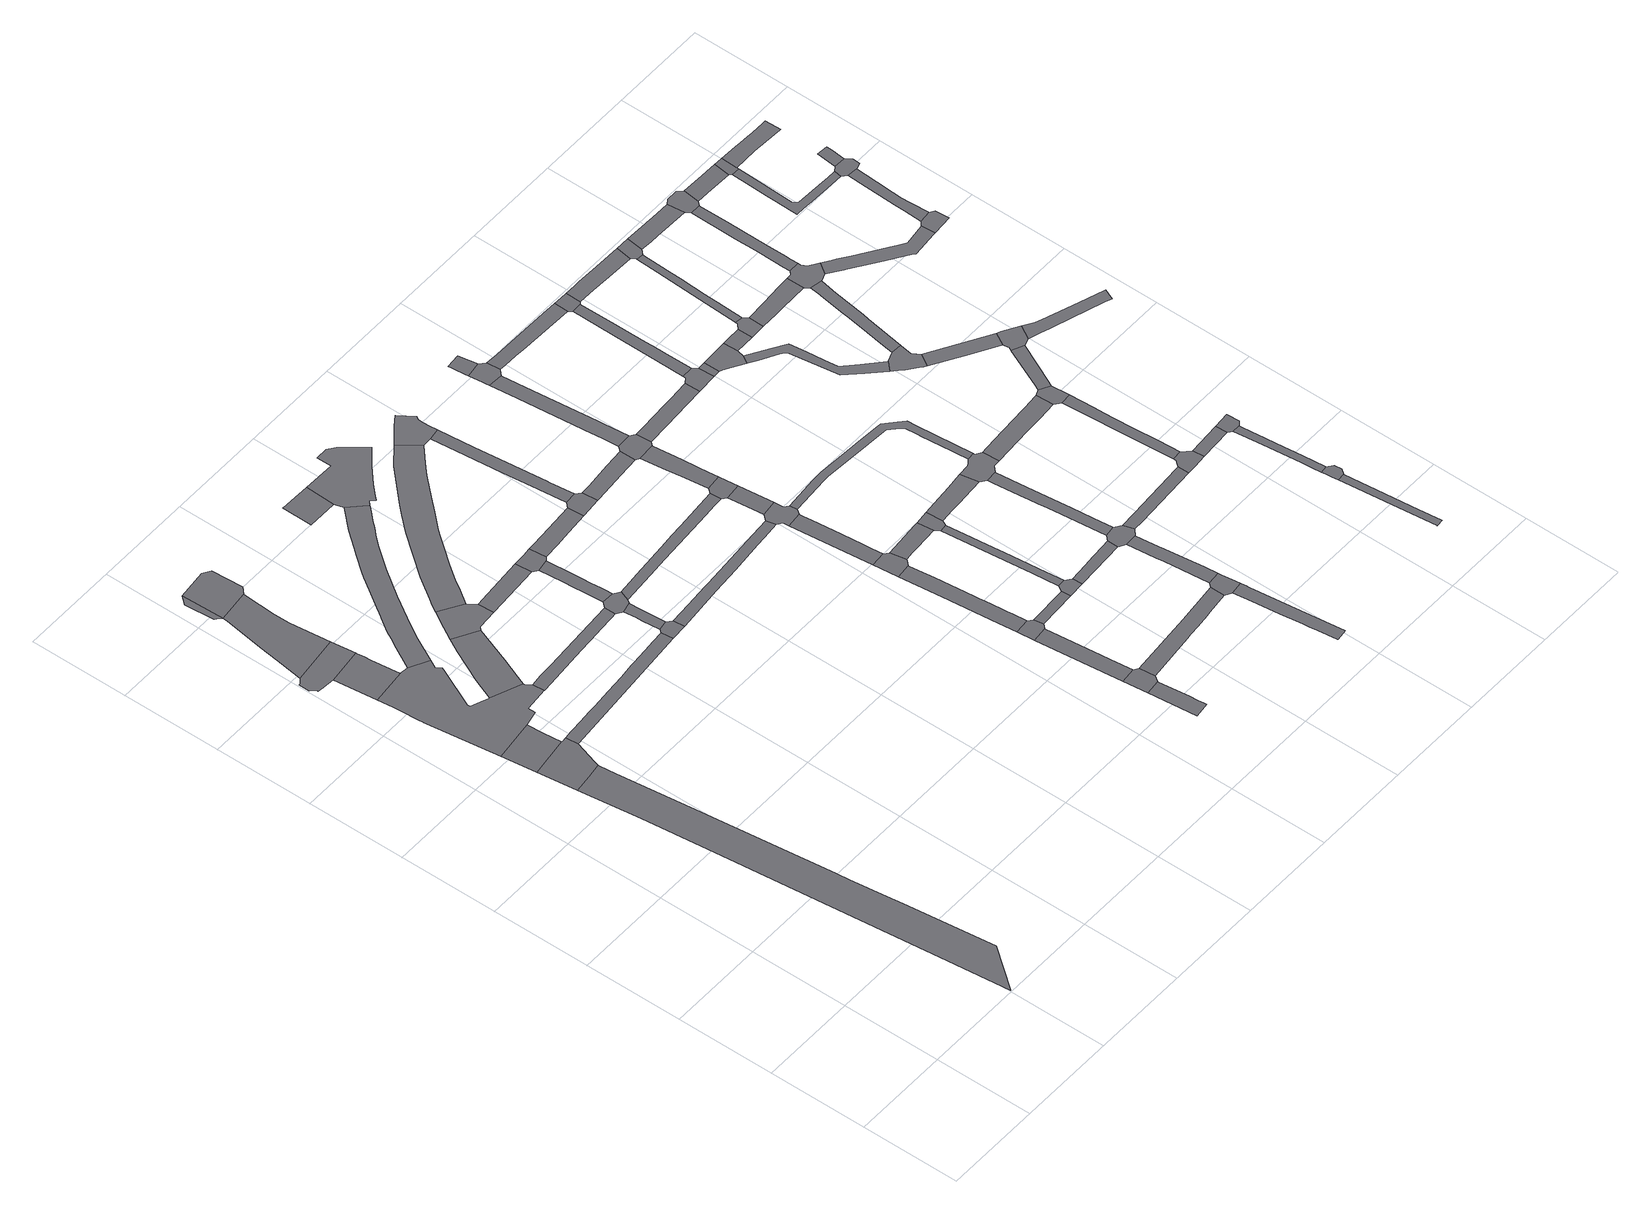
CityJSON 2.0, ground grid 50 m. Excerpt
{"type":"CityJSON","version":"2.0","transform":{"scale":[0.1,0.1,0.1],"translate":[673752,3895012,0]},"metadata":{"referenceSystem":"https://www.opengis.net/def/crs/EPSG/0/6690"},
"CityObjects":{
"road1":{"type":"Road","attributes":{"function":"9","usage":"9","RoadStructureAttribute.widthType":"1","RoadStructureAttribute.width":17.13,"RoadStructureAttribute.sectionType":"1"},"geometry":[{"type":"MultiSurface","lod":"1","boundaries":[[[0,1,2,3,4,5,6,7,8,9,10,11,12,13,14,15,16,17]]]}]},
"road2":{"type":"Road","attributes":{"function":"9","usage":"9","RoadStructureAttribute.widthType":"9","RoadStructureAttribute.width":-9999,"RoadStructureAttribute.sectionType":"9"},"geometry":[{"type":"MultiSurface","lod":"1","boundaries":[[[18,19,1,0,17,20,21,22,23]]]}]},
"road3":{"type":"Road","attributes":{"function":"9","usage":"9","RoadStructureAttribute.widthType":"9","RoadStructureAttribute.width":-9999,"RoadStructureAttribute.sectionType":"9"},"geometry":[{"type":"MultiSurface","lod":"1","boundaries":[[[24,19,18,25,26]]]}]},
"road4":{"type":"Road","attributes":{"function":"9","usage":"9","RoadStructureAttribute.widthType":"9","RoadStructureAttribute.width":-9999,"RoadStructureAttribute.sectionType":"9"},"geometry":[{"type":"MultiSurface","lod":"1","boundaries":[[[27,28,29,30,31,32,33,34,35,36,37]]]}]},
"road5":{"type":"Road","attributes":{"function":"9","usage":"9","RoadStructureAttribute.widthType":"1","RoadStructureAttribute.width":17.13,"RoadStructureAttribute.sectionType":"1"},"geometry":[{"type":"MultiSurface","lod":"1","boundaries":[[[38,39,40,41,42,37,36,43]]]}]},
"road6":{"type":"Road","attributes":{"function":"9","usage":"9","RoadStructureAttribute.widthType":"9","RoadStructureAttribute.width":-9999,"RoadStructureAttribute.sectionType":"9"},"geometry":[{"type":"MultiSurface","lod":"1","boundaries":[[[44,45,46,47,48,49,24,26,50,51,52,53,54,55,56,57,58,59,60,61,62,63,64,65,66,67,38,43]]]}]},
"road7":{"type":"Road","attributes":{"function":"9","usage":"9","RoadStructureAttribute.widthType":"1","RoadStructureAttribute.width":17.13,"RoadStructureAttribute.sectionType":"1"},"geometry":[{"type":"MultiSurface","lod":"1","boundaries":[[[68,69,70,71,72,28,27,73,74,75]]]}]},
"road8":{"type":"Road","attributes":{"function":"9","usage":"9","RoadStructureAttribute.widthType":"2","RoadStructureAttribute.width":14.48,"RoadStructureAttribute.sectionType":"1"},"geometry":[{"type":"MultiSurface","lod":"1","boundaries":[[[76,77,78,79,68]]]}]},
"road9":{"type":"Road","attributes":{"function":"9","usage":"9","RoadStructureAttribute.widthType":"9","RoadStructureAttribute.width":-9999,"RoadStructureAttribute.sectionType":"9"},"geometry":[{"type":"MultiSurface","lod":"1","boundaries":[[[80,81,82,76,68,75,83]]]}]},
"road10":{"type":"Road","attributes":{"function":"9","usage":"9","RoadStructureAttribute.widthType":"1","RoadStructureAttribute.width":17.84,"RoadStructureAttribute.sectionType":"1"},"geometry":[{"type":"MultiSurface","lod":"1","boundaries":[[[84,85,86,87,88,89,57,56]]]}]},
"road11":{"type":"Road","attributes":{"function":"9","usage":"9","RoadStructureAttribute.widthType":"3","RoadStructureAttribute.width":5.51,"RoadStructureAttribute.sectionType":"1"},"geometry":[{"type":"MultiSurface","lod":"1","boundaries":[[[90,91,92,93,94,95,96,97,98,99,100,101,22,21,102]]]}]},
"road12":{"type":"Road","attributes":{"function":"9","usage":"9","RoadStructureAttribute.widthType":"9","RoadStructureAttribute.width":-9999,"RoadStructureAttribute.sectionType":"9"},"geometry":[{"type":"MultiSurface","lod":"1","boundaries":[[[103,104,87,86,105,106,107,108]]]}]},
"road13":{"type":"Road","attributes":{"function":"9","usage":"9","RoadStructureAttribute.widthType":"3","RoadStructureAttribute.width":5.41,"RoadStructureAttribute.sectionType":"1"},"geometry":[{"type":"MultiSurface","lod":"1","boundaries":[[[109,110,111,54,53,112,113,114,115,116,117,118,119,120,121]]]}]},
"road14":{"type":"Road","attributes":{"function":"9","usage":"9","RoadStructureAttribute.widthType":"2","RoadStructureAttribute.width":14.82,"RoadStructureAttribute.sectionType":"1"},"geometry":[{"type":"MultiSurface","lod":"1","boundaries":[[[122,123,124,125,126,127,128,129,130,131,132,133,134,135,136,137,138,139,140,141,142,143,144,145,146,147,148,67,66]]]}]},
"road15":{"type":"Road","attributes":{"function":"9","usage":"9","RoadStructureAttribute.widthType":"2","RoadStructureAttribute.width":7.56,"RoadStructureAttribute.sectionType":"1"},"geometry":[{"type":"MultiSurface","lod":"1","boundaries":[[[149,150,151,152,107,106]]]}]},
"road16":{"type":"Road","attributes":{"function":"9","usage":"9","RoadStructureAttribute.widthType":"9","RoadStructureAttribute.width":-9999,"RoadStructureAttribute.sectionType":"9"},"geometry":[{"type":"MultiSurface","lod":"1","boundaries":[[[153,90,102,154,155,156]]]}]},
"road17":{"type":"Road","attributes":{"function":"9","usage":"9","RoadStructureAttribute.widthType":"4","RoadStructureAttribute.width":3.86,"RoadStructureAttribute.sectionType":"1"},"geometry":[{"type":"MultiSurface","lod":"1","boundaries":[[[157,158,159,160,161,153,156]]]}]},
"road18":{"type":"Road","attributes":{"function":"9","usage":"9","RoadStructureAttribute.widthType":"9","RoadStructureAttribute.width":-9999,"RoadStructureAttribute.sectionType":"9"},"geometry":[{"type":"MultiSurface","lod":"1","boundaries":[[[159,158,162,163,164,165,109,121]]]}]},
"road19":{"type":"Road","attributes":{"function":"9","usage":"9","RoadStructureAttribute.widthType":"2","RoadStructureAttribute.width":11.83,"RoadStructureAttribute.sectionType":"1"},"geometry":[{"type":"MultiSurface","lod":"1","boundaries":[[[166,167,168,169,170,171]]]}]},
"road20":{"type":"Road","attributes":{"function":"9","usage":"9","RoadStructureAttribute.widthType":"3","RoadStructureAttribute.width":5,"RoadStructureAttribute.sectionType":"1"},"geometry":[{"type":"MultiSurface","lod":"1","boundaries":[[[172,173,174,165,164,175,176,177,178,179,180,181,182]]]}]},
"road21":{"type":"Road","attributes":{"function":"9","usage":"9","RoadStructureAttribute.widthType":"9","RoadStructureAttribute.width":-9999,"RoadStructureAttribute.sectionType":"9"},"geometry":[{"type":"MultiSurface","lod":"1","boundaries":[[[181,183,184,185,150,149,182]]]}]},
"road22":{"type":"Road","attributes":{"function":"9","usage":"9","RoadStructureAttribute.widthType":"1","RoadStructureAttribute.width":17.84,"RoadStructureAttribute.sectionType":"1"},"geometry":[{"type":"MultiSurface","lod":"1","boundaries":[[[186,187,188,189,190,191,192,193,194,195,196,197,198,199,200,201,202,203,204,205,206,207,208,209,210,103,108]]]}]},
"road23":{"type":"Road","attributes":{"function":"9","usage":"9","RoadStructureAttribute.widthType":"9","RoadStructureAttribute.width":-9999,"RoadStructureAttribute.sectionType":"9"},"geometry":[{"type":"MultiSurface","lod":"1","boundaries":[[[211,166,171,134,133,212,213,214,215,216,217,218,219,220,221,222]]]}]},
"road24":{"type":"Road","attributes":{"function":"9","usage":"9","RoadStructureAttribute.widthType":"2","RoadStructureAttribute.width":7.56,"RoadStructureAttribute.sectionType":"1"},"geometry":[{"type":"MultiSurface","lod":"1","boundaries":[[[223,224,225,226,184,183,227,228,229,230]]]}]},
"road25":{"type":"Road","attributes":{"function":"9","usage":"9","RoadStructureAttribute.widthType":"3","RoadStructureAttribute.width":5.51,"RoadStructureAttribute.sectionType":"1"},"geometry":[{"type":"MultiSurface","lod":"1","boundaries":[[[231,232,233,234,235,236,237,238,239,240,241,155,154,242,243,244,245,246,247]]]}]},
"road26":{"type":"Road","attributes":{"function":"9","usage":"9","RoadStructureAttribute.widthType":"2","RoadStructureAttribute.width":7.8,"RoadStructureAttribute.sectionType":"1"},"geometry":[{"type":"MultiSurface","lod":"1","boundaries":[[[248,249,250,251,252,253,254,255]]]}]},
"road27":{"type":"Road","attributes":{"function":"9","usage":"9","RoadStructureAttribute.widthType":"3","RoadStructureAttribute.width":5.41,"RoadStructureAttribute.sectionType":"1"},"geometry":[{"type":"MultiSurface","lod":"1","boundaries":[[[162,256,257,258,259,260,261,262,263,264,265,266,267,163]]]}]},
"road28":{"type":"Road","attributes":{"function":"9","usage":"9","RoadStructureAttribute.widthType":"9","RoadStructureAttribute.width":-9999,"RoadStructureAttribute.sectionType":"9"},"geometry":[{"type":"MultiSurface","lod":"1","boundaries":[[[254,253,268,269,270,271]]]}]},
"road29":{"type":"Road","attributes":{"function":"9","usage":"9","RoadStructureAttribute.widthType":"2","RoadStructureAttribute.width":7.8,"RoadStructureAttribute.sectionType":"1"},"geometry":[{"type":"MultiSurface","lod":"1","boundaries":[[[271,270,272,273,274,275]]]}]},
"road30":{"type":"Road","attributes":{"function":"9","usage":"9","RoadStructureAttribute.widthType":"9","RoadStructureAttribute.width":-9999,"RoadStructureAttribute.sectionType":"9"},"geometry":[{"type":"MultiSurface","lod":"1","boundaries":[[[276,277,278,279,223,230]]]}]},
"road31":{"type":"Road","attributes":{"function":"9","usage":"9","RoadStructureAttribute.widthType":"9","RoadStructureAttribute.width":-9999,"RoadStructureAttribute.sectionType":"9"},"geometry":[{"type":"MultiSurface","lod":"1","boundaries":[[[274,280,281,282,283,275]]]}]},
"road32":{"type":"Road","attributes":{"function":"9","usage":"9","RoadStructureAttribute.widthType":"3","RoadStructureAttribute.width":5.31,"RoadStructureAttribute.sectionType":"1"},"geometry":[{"type":"MultiSurface","lod":"1","boundaries":[[[278,284,285,286,287,288,289,290,291,292,293,294,279]]]}]},
"road33":{"type":"Road","attributes":{"function":"9","usage":"9","RoadStructureAttribute.widthType":"2","RoadStructureAttribute.width":7.8,"RoadStructureAttribute.sectionType":"1"},"geometry":[{"type":"MultiSurface","lod":"1","boundaries":[[[282,295,296,297,298,299,300,301,302,303,304,305,306,283]]]}]},
"road34":{"type":"Road","attributes":{"function":"9","usage":"9","RoadStructureAttribute.widthType":"9","RoadStructureAttribute.width":-9999,"RoadStructureAttribute.sectionType":"9"},"geometry":[{"type":"MultiSurface","lod":"1","boundaries":[[[288,307,308,309,310,311,312,313,202,201,314,289]]]}]},
"road35":{"type":"Road","attributes":{"function":"9","usage":"9","RoadStructureAttribute.widthType":"9","RoadStructureAttribute.width":-9999,"RoadStructureAttribute.sectionType":"9"},"geometry":[{"type":"MultiSurface","lod":"1","boundaries":[[[315,316,304,303,317,318,319]]]}]},
"road36":{"type":"Road","attributes":{"function":"9","usage":"9","RoadStructureAttribute.widthType":"3","RoadStructureAttribute.width":5.67,"RoadStructureAttribute.sectionType":"1"},"geometry":[{"type":"MultiSurface","lod":"1","boundaries":[[[320,321,281,280]]]}]},
"road37":{"type":"Road","attributes":{"function":"9","usage":"9","RoadStructureAttribute.widthType":"2","RoadStructureAttribute.width":7.56,"RoadStructureAttribute.sectionType":"1"},"geometry":[{"type":"MultiSurface","lod":"1","boundaries":[[[322,323,324,277,276,325,326,327,328]]]}]},
"road38":{"type":"Road","attributes":{"function":"9","usage":"9","RoadStructureAttribute.widthType":"2","RoadStructureAttribute.width":7.8,"RoadStructureAttribute.sectionType":"1"},"geometry":[{"type":"MultiSurface","lod":"1","boundaries":[[[329,330,331,332,333,334,335,316,315]]]}]},
"road39":{"type":"Road","attributes":{"function":"9","usage":"9","RoadStructureAttribute.widthType":"9","RoadStructureAttribute.width":-9999,"RoadStructureAttribute.sectionType":"9"},"geometry":[{"type":"MultiSurface","lod":"1","boundaries":[[[336,337,338,339,247,246,340,335,334,341]]]}]},
"road40":{"type":"Road","attributes":{"function":"9","usage":"9","RoadStructureAttribute.widthType":"2","RoadStructureAttribute.width":6.64,"RoadStructureAttribute.sectionType":"1"},"geometry":[{"type":"MultiSurface","lod":"1","boundaries":[[[342,343,269,268,344,345,346,347,348,349,350]]]}]},
"road41":{"type":"Road","attributes":{"function":"9","usage":"9","RoadStructureAttribute.widthType":"2","RoadStructureAttribute.width":7.8,"RoadStructureAttribute.sectionType":"1"},"geometry":[{"type":"MultiSurface","lod":"1","boundaries":[[[351,339,338,352,353]]]}]},
"road42":{"type":"Road","attributes":{"function":"9","usage":"9","RoadStructureAttribute.widthType":"9","RoadStructureAttribute.width":-9999,"RoadStructureAttribute.sectionType":"9"},"geometry":[{"type":"MultiSurface","lod":"1","boundaries":[[[352,354,355,262,261,353]]]}]},
"road43":{"type":"Road","attributes":{"function":"9","usage":"9","RoadStructureAttribute.widthType":"2","RoadStructureAttribute.width":8.14,"RoadStructureAttribute.sectionType":"1"},"geometry":[{"type":"MultiSurface","lod":"1","boundaries":[[[356,319,318,357,358,359,360,361]]]}]},
"road44":{"type":"Road","attributes":{"function":"9","usage":"9","RoadStructureAttribute.widthType":"9","RoadStructureAttribute.width":-9999,"RoadStructureAttribute.sectionType":"9"},"geometry":[{"type":"MultiSurface","lod":"1","boundaries":[[[362,321,320,363,364,365,366]]]}]},
"road45":{"type":"Road","attributes":{"function":"9","usage":"9","RoadStructureAttribute.widthType":"2","RoadStructureAttribute.width":7.8,"RoadStructureAttribute.sectionType":"1"},"geometry":[{"type":"MultiSurface","lod":"1","boundaries":[[[367,368,369,355,354,370,371,372,373]]]}]},
"road46":{"type":"Road","attributes":{"function":"9","usage":"9","RoadStructureAttribute.widthType":"4","RoadStructureAttribute.width":3.63,"RoadStructureAttribute.sectionType":"1"},"geometry":[{"type":"MultiSurface","lod":"1","boundaries":[[[374,375,366,365,376,377,378,379,380,381,382]]]}]},
"road47":{"type":"Road","attributes":{"function":"9","usage":"9","RoadStructureAttribute.widthType":"9","RoadStructureAttribute.width":-9999,"RoadStructureAttribute.sectionType":"9"},"geometry":[{"type":"MultiSurface","lod":"1","boundaries":[[[327,367,373,383,384,385,386,328]]]}]},
"road48":{"type":"Road","attributes":{"function":"9","usage":"9","RoadStructureAttribute.widthType":"9","RoadStructureAttribute.width":-9999,"RoadStructureAttribute.sectionType":"9"},"geometry":[{"type":"MultiSurface","lod":"1","boundaries":[[[360,382,381,387,388,361]]]}]},
"road49":{"type":"Road","attributes":{"function":"9","usage":"9","RoadStructureAttribute.widthType":"2","RoadStructureAttribute.width":7.8,"RoadStructureAttribute.sectionType":"1"},"geometry":[{"type":"MultiSurface","lod":"1","boundaries":[[[385,389,390,391,392,393,394,395,396,397,386]]]}]},
"road50":{"type":"Road","attributes":{"function":"9","usage":"9","RoadStructureAttribute.widthType":"3","RoadStructureAttribute.width":5.67,"RoadStructureAttribute.sectionType":"1"},"geometry":[{"type":"MultiSurface","lod":"1","boundaries":[[[398,399,400,401,402,403,364,363]]]}]},
"road51":{"type":"Road","attributes":{"function":"9","usage":"9","RoadStructureAttribute.widthType":"3","RoadStructureAttribute.width":5.99,"RoadStructureAttribute.sectionType":"1"},"geometry":[{"type":"MultiSurface","lod":"1","boundaries":[[[404,405,406,407,408,409,410,411,412,413,414,415,416,417]]]}]},
"road52":{"type":"Road","attributes":{"function":"9","usage":"9","RoadStructureAttribute.widthType":"9","RoadStructureAttribute.width":-9999,"RoadStructureAttribute.sectionType":"9"},"geometry":[{"type":"MultiSurface","lod":"1","boundaries":[[[418,419,393,392,420,421,422,423,424]]]}]},
"road53":{"type":"Road","attributes":{"function":"9","usage":"9","RoadStructureAttribute.widthType":"2","RoadStructureAttribute.width":7.8,"RoadStructureAttribute.sectionType":"1"},"geometry":[{"type":"MultiSurface","lod":"1","boundaries":[[[425,426,424,423,427,428]]]}]},
"road54":{"type":"Road","attributes":{"function":"9","usage":"9","RoadStructureAttribute.widthType":"9","RoadStructureAttribute.width":-9999,"RoadStructureAttribute.sectionType":"9"},"geometry":[{"type":"MultiSurface","lod":"1","boundaries":[[[429,430,431,432,342,350,409,408]]]}]},
"road55":{"type":"Road","attributes":{"function":"9","usage":"9","RoadStructureAttribute.widthType":"4","RoadStructureAttribute.width":3.87,"RoadStructureAttribute.sectionType":"1"},"geometry":[{"type":"MultiSurface","lod":"1","boundaries":[[[433,434,435,436,437,438,439,440,441,442,443,444,445,336,341,446,447,448,449,450,451,452,453,454,455,456,457,458,459]]]}]},
"road56":{"type":"Road","attributes":{"function":"9","usage":"9","RoadStructureAttribute.widthType":"2","RoadStructureAttribute.width":8.14,"RoadStructureAttribute.sectionType":"1"},"geometry":[{"type":"MultiSurface","lod":"1","boundaries":[[[460,461,462,463,464,465,466,467,388,387]]]}]},
"road57":{"type":"Road","attributes":{"function":"9","usage":"9","RoadStructureAttribute.widthType":"2","RoadStructureAttribute.width":7.58,"RoadStructureAttribute.sectionType":"1"},"geometry":[{"type":"MultiSurface","lod":"1","boundaries":[[[383,468,469,470,471,472,473,474,475,476,477,478,384]]]}]},
"road58":{"type":"Road","attributes":{"function":"9","usage":"9","RoadStructureAttribute.widthType":"3","RoadStructureAttribute.width":5.99,"RoadStructureAttribute.sectionType":"1"},"geometry":[{"type":"MultiSurface","lod":"1","boundaries":[[[479,480,481,432,431,482,483,484,485,486,487]]]}]},
"road59":{"type":"Road","attributes":{"function":"9","usage":"9","RoadStructureAttribute.widthType":"9","RoadStructureAttribute.width":-9999,"RoadStructureAttribute.sectionType":"9"},"geometry":[{"type":"MultiSurface","lod":"1","boundaries":[[[488,489,400,399,479,487,490,491]]]}]},
"road60":{"type":"Road","attributes":{"function":"9","usage":"9","RoadStructureAttribute.widthType":"3","RoadStructureAttribute.width":4.94,"RoadStructureAttribute.sectionType":"1"},"geometry":[{"type":"MultiSurface","lod":"1","boundaries":[[[492,493,494,495,496,497,489,488,498,499,500,501,502,503,504]]]}]},
"road61":{"type":"Road","attributes":{"function":"9","usage":"9","RoadStructureAttribute.widthType":"2","RoadStructureAttribute.width":7.85,"RoadStructureAttribute.sectionType":"1"},"geometry":[{"type":"MultiSurface","lod":"1","boundaries":[[[505,506,507,508,422,421,509,510,511,512]]]}]},
"road62":{"type":"Road","attributes":{"function":"9","usage":"9","RoadStructureAttribute.widthType":"9","RoadStructureAttribute.width":-9999,"RoadStructureAttribute.sectionType":"9"},"geometry":[{"type":"MultiSurface","lod":"1","boundaries":[[[513,514,464,463,504,503,515,516,517,518,433,459]]]}]},
"road63":{"type":"Road","attributes":{"function":"9","usage":"9","RoadStructureAttribute.widthType":"9","RoadStructureAttribute.width":-9999,"RoadStructureAttribute.sectionType":"9"},"geometry":[{"type":"MultiSurface","lod":"1","boundaries":[[[519,520,521,522,472,471,523]]]}]},
"road64":{"type":"Road","attributes":{"function":"9","usage":"9","RoadStructureAttribute.widthType":"2","RoadStructureAttribute.width":7.58,"RoadStructureAttribute.sectionType":"1"},"geometry":[{"type":"MultiSurface","lod":"1","boundaries":[[[524,519,523,525]]]}]},
"road65":{"type":"Road","attributes":{"function":"9","usage":"9","RoadStructureAttribute.widthType":"3","RoadStructureAttribute.width":5.67,"RoadStructureAttribute.sectionType":"1"},"geometry":[{"type":"MultiSurface","lod":"1","boundaries":[[[490,526,527,528,529,530,531,532,533,491]]]}]},
"road66":{"type":"Road","attributes":{"function":"9","usage":"9","RoadStructureAttribute.widthType":"3","RoadStructureAttribute.width":4.93,"RoadStructureAttribute.sectionType":"1"},"geometry":[{"type":"MultiSurface","lod":"1","boundaries":[[[520,534,535,536,537,538,539,540,541,542,521]]]}]},
"road67":{"type":"Road","attributes":{"function":"9","usage":"9","RoadStructureAttribute.widthType":"9","RoadStructureAttribute.width":-9999,"RoadStructureAttribute.sectionType":"9"},"geometry":[{"type":"MultiSurface","lod":"1","boundaries":[[[543,544,545,546,524,525,547,548,549]]]}]},
"road68":{"type":"Road","attributes":{"function":"9","usage":"9","RoadStructureAttribute.widthType":"9","RoadStructureAttribute.width":-9999,"RoadStructureAttribute.sectionType":"9"},"geometry":[{"type":"MultiSurface","lod":"1","boundaries":[[[540,539,550,551,552,505,512]]]}]},
"road69":{"type":"Road","attributes":{"function":"9","usage":"9","RoadStructureAttribute.widthType":"2","RoadStructureAttribute.width":8.14,"RoadStructureAttribute.sectionType":"1"},"geometry":[{"type":"MultiSurface","lod":"1","boundaries":[[[553,554,555,556,557,558,559,560,517,516,561,562,563,564]]]}]},
"road70":{"type":"Road","attributes":{"function":"9","usage":"9","RoadStructureAttribute.widthType":"2","RoadStructureAttribute.width":7.58,"RoadStructureAttribute.sectionType":"1"},"geometry":[{"type":"MultiSurface","lod":"1","boundaries":[[[565,566,545,544,567]]]}]},
"road71":{"type":"Road","attributes":{"function":"9","usage":"9","RoadStructureAttribute.widthType":"3","RoadStructureAttribute.width":5.88,"RoadStructureAttribute.sectionType":"1"},"geometry":[{"type":"MultiSurface","lod":"1","boundaries":[[[568,569,570,571,572,573,543,549,574,575,576,577,578,579,580,581,582]]]}]},
"road72":{"type":"Road","attributes":{"function":"9","usage":"9","RoadStructureAttribute.widthType":"9","RoadStructureAttribute.width":-9999,"RoadStructureAttribute.sectionType":"9"},"geometry":[{"type":"MultiSurface","lod":"1","boundaries":[[[583,584,585,586,587,528,527,588,589]]]}]},
"road73":{"type":"Road","attributes":{"function":"9","usage":"9","RoadStructureAttribute.widthType":"9","RoadStructureAttribute.width":-9999,"RoadStructureAttribute.sectionType":"9"},"geometry":[{"type":"MultiSurface","lod":"1","boundaries":[[[590,565,567,591,592,593,594,595]]]}]},
"road74":{"type":"Road","attributes":{"function":"9","usage":"9","RoadStructureAttribute.widthType":"2","RoadStructureAttribute.width":7.85,"RoadStructureAttribute.sectionType":"1"},"geometry":[{"type":"MultiSurface","lod":"1","boundaries":[[[596,597,598,599,600,601,602,551,550]]]}]},
"road75":{"type":"Road","attributes":{"function":"9","usage":"9","RoadStructureAttribute.widthType":"3","RoadStructureAttribute.width":5.23,"RoadStructureAttribute.sectionType":"1"},"geometry":[{"type":"MultiSurface","lod":"1","boundaries":[[[603,604,605,606,607,608,609,610,611,612,613,585,584]]]}]},
"road76":{"type":"Road","attributes":{"function":"9","usage":"9","RoadStructureAttribute.widthType":"9","RoadStructureAttribute.width":-9999,"RoadStructureAttribute.sectionType":"9"},"geometry":[{"type":"MultiSurface","lod":"1","boundaries":[[[614,615,616,617,618,582,581,619,620,621,622,623]]]}]},
"road77":{"type":"Road","attributes":{"function":"9","usage":"9","RoadStructureAttribute.widthType":"4","RoadStructureAttribute.width":3.73,"RoadStructureAttribute.sectionType":"1"},"geometry":[{"type":"MultiSurface","lod":"1","boundaries":[[[624,625,626,627,628,629,630,631,632,633]]]}]},
"road78":{"type":"Road","attributes":{"function":"9","usage":"9","RoadStructureAttribute.widthType":"4","RoadStructureAttribute.width":3.46,"RoadStructureAttribute.sectionType":"1"},"geometry":[{"type":"MultiSurface","lod":"1","boundaries":[[[634,635,595,594,636,637,638,639,640,641]]]}]},
"road79":{"type":"Road","attributes":{"function":"9","usage":"9","RoadStructureAttribute.widthType":"3","RoadStructureAttribute.width":5.67,"RoadStructureAttribute.sectionType":"1"},"geometry":[{"type":"MultiSurface","lod":"1","boundaries":[[[642,643,583,589]]]}]},
"road80":{"type":"Road","attributes":{"function":"9","usage":"9","RoadStructureAttribute.widthType":"9","RoadStructureAttribute.width":-9999,"RoadStructureAttribute.sectionType":"9"},"geometry":[{"type":"MultiSurface","lod":"1","boundaries":[[[610,609,644,645,646,553,564]]]}]},
"road81":{"type":"Road","attributes":{"function":"9","usage":"9","RoadStructureAttribute.widthType":"9","RoadStructureAttribute.width":-9999,"RoadStructureAttribute.sectionType":"9"},"geometry":[{"type":"MultiSurface","lod":"1","boundaries":[[[632,647,648,649,650,651,652,633]]]}]},
"road82":{"type":"Road","attributes":{"function":"9","usage":"9","RoadStructureAttribute.widthType":"2","RoadStructureAttribute.width":7.58,"RoadStructureAttribute.sectionType":"1"},"geometry":[{"type":"MultiSurface","lod":"1","boundaries":[[[653,654,655,656,657,658,659,660,661,662,592,591]]]}]},
"road83":{"type":"Road","attributes":{"function":"9","usage":"9","RoadStructureAttribute.widthType":"4","RoadStructureAttribute.width":3.73,"RoadStructureAttribute.sectionType":"1"},"geometry":[{"type":"MultiSurface","lod":"1","boundaries":[[[663,664,665,666,667,668,650,649,669,670,671,672,673,674]]]}]},
"road84":{"type":"Road","attributes":{"function":"9","usage":"9","RoadStructureAttribute.widthType":"3","RoadStructureAttribute.width":5.88,"RoadStructureAttribute.sectionType":"1"},"geometry":[{"type":"MultiSurface","lod":"1","boundaries":[[[614,623,675,676,677,678]]]}]},
"road85":{"type":"Road","attributes":{"function":"9","usage":"9","RoadStructureAttribute.widthType":"9","RoadStructureAttribute.width":-9999,"RoadStructureAttribute.sectionType":"9"},"geometry":[{"type":"MultiSurface","lod":"1","boundaries":[[[640,679,680,599,598,681,641]]]}]},
"road86":{"type":"Road","attributes":{"function":"9","usage":"9","RoadStructureAttribute.widthType":"3","RoadStructureAttribute.width":4.89,"RoadStructureAttribute.sectionType":"1"},"geometry":[{"type":"MultiSurface","lod":"1","boundaries":[[[682,683,684,685,686,687,618,617,688,689,690,691,692,693]]]}]},
"road87":{"type":"Road","attributes":{"function":"9","usage":"9","RoadStructureAttribute.widthType":"3","RoadStructureAttribute.width":5.23,"RoadStructureAttribute.sectionType":"1"},"geometry":[{"type":"MultiSurface","lod":"1","boundaries":[[[645,694,695,696,697,698,646]]]}]},
"road88":{"type":"Road","attributes":{"function":"9","usage":"9","RoadStructureAttribute.widthType":"9","RoadStructureAttribute.width":-9999,"RoadStructureAttribute.sectionType":"9"},"geometry":[{"type":"MultiSurface","lod":"1","boundaries":[[[699,700,643,642,663,674]]]}]},
"road89":{"type":"Road","attributes":{"function":"9","usage":"9","RoadStructureAttribute.widthType":"9","RoadStructureAttribute.width":-9999,"RoadStructureAttribute.sectionType":"9"},"geometry":[{"type":"MultiSurface","lod":"1","boundaries":[[[677,701,696,695,702,703,704,678]]]}]},
"road90":{"type":"Road","attributes":{"function":"9","usage":"9","RoadStructureAttribute.widthType":"9","RoadStructureAttribute.width":-9999,"RoadStructureAttribute.sectionType":"9"},"geometry":[{"type":"MultiSurface","lod":"1","boundaries":[[[705,706,707,708,709,710,659,658,693,692,711]]]}]},
"road91":{"type":"Road","attributes":{"function":"9","usage":"9","RoadStructureAttribute.widthType":"2","RoadStructureAttribute.width":7.85,"RoadStructureAttribute.sectionType":"1"},"geometry":[{"type":"MultiSurface","lod":"1","boundaries":[[[712,713,714,715,716,680,679,717,718,719]]]}]},
"road92":{"type":"Road","attributes":{"function":"9","usage":"9","RoadStructureAttribute.widthType":"3","RoadStructureAttribute.width":4.91,"RoadStructureAttribute.sectionType":"1"},"geometry":[{"type":"MultiSurface","lod":"1","boundaries":[[[720,721,722,723,709,708,724,725,726,727,728,729]]]}]},
"road93":{"type":"Road","attributes":{"function":"9","usage":"9","RoadStructureAttribute.widthType":"9","RoadStructureAttribute.width":-9999,"RoadStructureAttribute.sectionType":"9"},"geometry":[{"type":"MultiSurface","lod":"1","boundaries":[[[728,730,731,732,733,712,719,729]]]}]},
"road94":{"type":"Road","attributes":{"function":"9","usage":"9","RoadStructureAttribute.widthType":"3","RoadStructureAttribute.width":5.88,"RoadStructureAttribute.sectionType":"1"},"geometry":[{"type":"MultiSurface","lod":"1","boundaries":[[[734,735,736,737,738,739,740,741,742,743,744,703,702]]]}]},
"road95":{"type":"Road","attributes":{"function":"9","usage":"9","RoadStructureAttribute.widthType":"2","RoadStructureAttribute.width":7.58,"RoadStructureAttribute.sectionType":"1"},"geometry":[{"type":"MultiSurface","lod":"1","boundaries":[[[745,746,747,748,749,750,751,752,753,754,755,756,757,758,759,760,761,762,763,764,705,711]]]}]},
"road96":{"type":"Road","attributes":{"function":"9","usage":"9","RoadStructureAttribute.widthType":"2","RoadStructureAttribute.width":7.85,"RoadStructureAttribute.sectionType":"1"},"geometry":[{"type":"MultiSurface","lod":"1","boundaries":[[[765,766,767,768,769,731,730]]]}]},
"road97":{"type":"Road","attributes":{"function":"9","usage":"9","RoadStructureAttribute.widthType":"9","RoadStructureAttribute.width":-9999,"RoadStructureAttribute.sectionType":"9"},"geometry":[{"type":"MultiSurface","lod":"1","boundaries":[[[770,771,772,773,767,766,774,775]]]}]},
"road98":{"type":"Road","attributes":{"function":"9","usage":"9","RoadStructureAttribute.widthType":"9","RoadStructureAttribute.width":-9999,"RoadStructureAttribute.sectionType":"9"},"geometry":[{"type":"MultiSurface","lod":"1","boundaries":[[[754,753,776,777,778,779]]]}]},
"road99":{"type":"Road","attributes":{"function":"9","usage":"9","RoadStructureAttribute.widthType":"4","RoadStructureAttribute.width":3.71,"RoadStructureAttribute.sectionType":"1"},"geometry":[{"type":"MultiSurface","lod":"1","boundaries":[[[774,780,781,782,783,784,785,786,787,788,789,790,791,792,793,794,775]]]}]},
"road100":{"type":"Road","attributes":{"function":"9","usage":"9","RoadStructureAttribute.widthType":"3","RoadStructureAttribute.width":5.09,"RoadStructureAttribute.sectionType":"1"},"geometry":[{"type":"MultiSurface","lod":"1","boundaries":[[[778,795,796,797,798,799,800,801,802,803,804,805,779]]]}]},
"road101":{"type":"Road","attributes":{"function":"9","usage":"9","RoadStructureAttribute.widthType":"2","RoadStructureAttribute.width":7.85,"RoadStructureAttribute.sectionType":"1"},"geometry":[{"type":"MultiSurface","lod":"1","boundaries":[[[806,807,808,809,810,811,812,813,772,771,814,815]]]}]},
"road102":{"type":"Road","attributes":{"function":"9","usage":"9","RoadStructureAttribute.widthType":"9","RoadStructureAttribute.width":-9999,"RoadStructureAttribute.sectionType":"9"},"geometry":[{"type":"MultiSurface","lod":"1","boundaries":[[[816,790,789,802,801,817,818,819]]]}]},
"road103":{"type":"Road","attributes":{"function":"9","usage":"9","RoadStructureAttribute.widthType":"3","RoadStructureAttribute.width":5.09,"RoadStructureAttribute.sectionType":"1"},"geometry":[{"type":"MultiSurface","lod":"1","boundaries":[[[820,821,822,816,819]]]}]}
},
"vertices":[
[360,2172,0],[269,2160,0],[311,1850,0],[346,1516,0],[361,1377,0],[361,1376,0],[369,1301,0],[470,359,0],[495,124,0],[507,8,0],[669,215,0],[614,678,0],[604,755,0],[582,944,0],[575,1007,0],[492,1702,0],[445,2098,0],[435,2182,0],
[445,2387,0],[243,2360,0],[444,2211,0],[479,2327,0],[473,2389,0],[448,2387,0],
[219,2536,0],[437,2484,0],[430,2564,0],
[289,3513,0],[43,3483,0],[19,3463,0],[11,3463,0],[9,3407,0],[33,3384,0],[32,3376,0],[65,3373,0],[68,3373,0],[123,3369,0],[304,3391,0],
[329,3171,0],[318,3269,0],[312,3318,0],[309,3346,0],[304,3387,0],[148,3150,0],
[158,3070,0],[160,3038,0],[166,2938,0],[169,2916,0],[170,2912,0],[171,2900,0],[433,2565,0],[508,2581,0],[509,2621,0],[632,2631,0],[627,2691,0],[605,2719,0],[607,2725,0],[454,2784,0],[451,2785,0],[428,2794,0],[397,2807,0],[365,2820,0],[363,2833,0],[459,3038,0],[465,3050,0],[446,3073,0],[468,3115,0],[374,3164,0],
[112,3954,0],[108,3928,0],[87,3790,0],[78,3727,0],[63,3624,0],[264,3718,0],[263,3800,0],[273,3973,0],
[105,4171,0],[69,4130,0],[83,3981,0],[100,3965,0],
[295,4163,0],[273,4177,0],[257,4187,0],[305,4003,0],
[624,2769,0],[664,2872,0],[734,3058,0],[614,3126,0],[577,3060,0],[498,2893,0],
[1201,2452,0],[1141,2447,0],[1078,2441,0],[993,2434,0],[978,2433,0],[894,2425,0],[796,2417,0],[697,2408,0],[653,2405,0],[583,2399,0],[528,2394,0],[514,2393,0],[1206,2391,0],
[700,3273,0],[651,3191,0],[750,3071,0],[851,3079,0],[845,3160,0],[817,3203,0],
[1165,2728,0],[762,2700,0],[690,2696,0],[634,2631,0],[678,2634,0],[868,2649,0],[967,2657,0],[981,2658,0],[1061,2664,0],[1073,2665,0],[1116,2668,0],[1137,2670,0],[1166,2672,0],
[531,3237,0],[589,3333,0],[597,3346,0],[668,3457,0],[763,3591,0],[843,3695,0],[889,3750,0],[919,3779,0],[945,3809,0],[972,3837,0],[1001,3868,0],[1008,3876,0],[931,3952,0],[840,3855,0],[773,3774,0],[749,3743,0],[680,3654,0],[667,3637,0],[612,3556,0],[576,3503,0],[565,3486,0],[546,3457,0],[534,3439,0],[529,3432,0],[483,3362,0],[463,3326,0],[434,3274,0],
[1133,3099,0],[1127,3182,0],[961,3169,0],[880,3163,0],
[1213,2468,0],[1292,2398,0],[1287,2454,0],[1262,2475,0],
[1253,2605,0],[1249,2664,0],[1197,2652,0],[1203,2590,0],[1205,2558,0],
[1261,2682,0],[1279,2731,0],[1250,2752,0],[1187,2754,0],
[921,4149,0],[820,4152,0],[769,4153,0],[766,4153,0],[765,3999,0],[917,3998,0],
[1171,2959,0],[1175,2904,0],[1179,2852,0],[1246,2795,0],[1244,2816,0],[1242,2838,0],[1240,2866,0],[1237,2905,0],[1232,2962,0],[1223,3092,0],[1161,3081,0],
[1239,3105,0],[1232,3190,0],[1187,3186,0],
[861,3270,0],[884,3304,0],[897,3324,0],[911,3344,0],[953,3402,0],[1004,3467,0],[1048,3524,0],[1077,3560,0],[1106,3592,0],[1148,3636,0],[1208,3702,0],[1283,3783,0],[1308,3809,0],[1346,3844,0],[1396,3889,0],[1421,3912,0],[1343,4011,0],[1249,3937,0],[1088,3778,0],[1050,3736,0],[981,3659,0],[818,3451,0],[805,3434,0],[742,3340,0],[721,3308,0],
[1084,4145,0],[1027,3894,0],[1048,3873,0],[1075,3902,0],[1089,3917,0],[1111,3938,0],[1190,4011,0],[1212,4029,0],[1274,4078,0],[1182,4194,0],[1145,4221,0],[1084,4221,0],
[1519,3212,0],[1420,3204,0],[1322,3196,0],[1264,3192,0],[1322,3112,0],[1379,3117,0],[1447,3122,0],[1526,3129,0],
[1933,2505,0],[1883,2501,0],[1759,2491,0],[1723,2488,0],[1676,2485,0],[1639,2482,0],[1581,2477,0],[1556,2475,0],[1526,2473,0],[1440,2466,0],[1401,2463,0],[1535,2419,0],[1678,2432,0],[1852,2447,0],[1901,2452,0],[1994,2460,0],[1983,2509,0],
[2316,386,0],[2314,403,0],[2311,431,0],[2307,476,0],[2292,609,0],[2290,631,0],[2214,623,0],[2240,378,0],
[1430,2695,0],[1543,2704,0],[1648,2712,0],[1848,2727,0],[1914,2732,0],[1964,2736,0],[1961,2792,0],[1734,2772,0],[1668,2766,0],[1587,2759,0],[1400,2742,0],[1377,2740,0],
[2309,659,0],[2301,740,0],[2278,756,0],[2200,748,0],
[2266,869,0],[2260,917,0],[2230,1196,0],[2153,1188,0],
[1632,3138,0],[1625,3218,0],[1599,3238,0],[1540,3233,0],
[2251,1217,0],[2243,1265,0],[2220,1283,0],[2144,1275,0],
[1586,3364,0],[1585,3372,0],[1556,3647,0],[1545,3744,0],[1527,3921,0],[1469,3914,0],[1487,3738,0],[1506,3553,0],[1513,3493,0],[1525,3378,0],[1525,3374,0],
[2212,1360,0],[2210,1379,0],[2206,1414,0],[2197,1500,0],[2195,1519,0],[2191,1549,0],[2170,1747,0],[2166,1786,0],[2156,1875,0],[2081,1866,0],[2104,1651,0],[2134,1367,0],
[1526,3938,0],[1525,3955,0],[1522,4003,0],[1523,4024,0],[1533,4040,0],[1481,4115,0],[1429,4078,0],[1466,3914,0],
[2143,2001,0],[2067,1993,0],[2167,1888,0],[2180,1904,0],[2165,1982,0],
[2447,1228,0],[2444,1275,0],
[1815,3232,0],[1675,3220,0],[1639,3218,0],[1642,3138,0],[1805,3152,0],[1914,3161,0],[1913,3240,0],
[2136,2064,0],[2133,2101,0],[2122,2212,0],[2106,2361,0],[2102,2405,0],[2100,2422,0],[2022,2414,0],
[2113,2484,0],[2093,2501,0],[2088,2546,0],[2008,2537,0],[2019,2442,0],[2118,2445,0],
[2855,796,0],[2639,772,0],[2511,682,0],[2564,688,0],[2590,691,0],[2643,697,0],[2717,705,0],[2739,708,0],[2855,721,0],
[1992,2672,0],[2068,2727,0],[1986,2717,0],
[2057,2823,0],[1979,2814,0],
[2355,2000,0],[2224,1907,0],[2239,1908,0],[2259,1909,0],[2381,1918,0],[2373,2001,0],
[2452,1289,0],[2532,1233,0],[2530,1283,0],[2501,1306,0],[2461,1305,0],
[1933,3149,0],[1951,3021,0],[1961,2946,0],[2051,2876,0],[2045,2928,0],[2037,3008,0],[2022,3154,0],
[2434,1575,0],[2448,1435,0],[2487,1436,0],[2481,1488,0],[2469,1604,0],[2459,1692,0],[2447,1805,0],[2437,1896,0],[2401,1892,0],
[2036,3172,0],[2030,3248,0],[2007,3266,0],[1932,3264,0],
[2449,1923,0],[2445,2008,0],
[1993,3400,0],[1990,3424,0],[1959,3714,0],[1938,3906,0],[1867,3910,0],[1881,3770,0],[1919,3394,0],[1919,3392,0],[1926,3320,0],
[2629,1239,0],[2793,1248,0],[2793,1304,0],[2757,1301,0],[2686,1295,0],[2623,1290,0],
[3015,197,0],[2982,467,0],[2958,668,0],[2956,686,0],[2953,711,0],[2890,703,0],[2902,609,0],[2919,472,0],[2934,357,0],[2938,322,0],[2943,286,0],[2955,188,0],[2956,185,0],[3015,194,0],
[1862,3942,0],[1864,3927,0],[1950,3917,0],[1965,3932,0],[1960,4000,0],[1932,4025,0],[1853,4014,0],
[1845,4093,0],[1851,4025,0],[1914,4122,0],[1843,4115,0],
[2949,738,0],[2941,806,0],[2939,820,0],[2873,814,0],
[2833,2064,0],[2810,2356,0],[2807,2399,0],[2793,2413,0],[2778,2428,0],[2725,2477,0],[2708,2478,0],[2602,2485,0],[2568,2487,0],[2513,2491,0],[2347,2502,0],[2290,2498,0],[2258,2495,0],[2315,2460,0],[2347,2462,0],[2537,2449,0],[2603,2445,0],[2711,2437,0],[2740,2409,0],[2768,2380,0],[2773,2316,0],[2775,2294,0],[2778,2255,0],[2785,2182,0],[2787,2154,0],[2791,2114,0],[2795,2061,0],
[2521,1928,0],[2576,1932,0],[2614,1935,0],[2721,1942,0],[2704,2032,0],[2612,2023,0],[2577,2020,0],[2472,2010,0],
[2151,3179,0],[2226,3183,0],[2299,3188,0],[2394,3193,0],[2390,3269,0],[2327,3266,0],[2297,3264,0],[2240,3260,0],[2160,3256,0],[2084,3251,0],[2050,3249,0],
[2828,1227,0],[2845,1084,0],[2850,1042,0],[2931,894,0],[2921,972,0],[2907,1089,0],[2904,1117,0],[2897,1172,0],[2890,1231,0],
[2869,1334,0],[2817,1328,0],[2919,1256,0],[2903,1310,0],
[2752,1892,0],[2768,1759,0],[2773,1710,0],[2778,1667,0],[2784,1620,0],[2796,1514,0],[2859,1436,0],[2847,1547,0],[2841,1601,0],[2830,1702,0],[2823,1769,0],[2806,1923,0],[2750,1919,0],
[2409,3990,0],[2333,3992,0],[2122,3996,0],[2026,3998,0],[2001,3931,0],[2068,3929,0],[2116,3927,0],[2407,3918,0],
[2776,2044,0],[2762,2037,0],[2833,1950,0],[2870,1952,0],[2865,2037,0],[2834,2057,0],
[2494,3279,0],[2475,3302,0],[2418,3303,0],[2418,3288,0],[2499,3199,0],
[2533,3281,0],[2536,3201,0],
[2971,1259,0],[3316,1280,0],[3313,1337,0],[3295,1336,0],[3232,1332,0],[3188,1329,0],[3101,1323,0],[3058,1320,0],
[2474,3439,0],[2474,3466,0],[2474,3513,0],[2473,3552,0],[2472,3700,0],[2471,3901,0],[2420,3900,0],[2419,3619,0],[2419,3436,0],
[2667,3177,0],[2676,3212,0],[2673,3286,0],[2584,3283,0],[2551,3194,0],[2585,3173,0],[2643,3138,0],
[2483,3912,0],[2485,3988,0],[2451,3989,0],
[3263,2064,0],[3206,2060,0],[3187,2059,0],[3166,2058,0],[3020,2048,0],[3000,2046,0],[2966,2044,0],[2890,2039,0],[3073,1964,0],[3129,1967,0],[3166,1969,0],[3266,1975,0],
[2775,3290,0],[2705,3288,0],[2776,3214,0],
[2940,2758,0],[2871,2823,0],[2863,2896,0],[2852,2986,0],[2842,3069,0],[2776,3110,0],[2657,3130,0],[2688,3112,0],[2773,3064,0],[2792,3051,0],[2802,3033,0],[2838,2788,0],[2911,2712,0],[2986,2636,0],[3026,2676,0],
[3426,1346,0],[3387,1384,0],[3338,1381,0],[3339,1366,0],[3325,1351,0],[3358,1283,0],[3430,1287,0],
[2799,3311,0],[2855,3216,0],[2857,3294,0],[2856,3295,0],[2837,3316,0],[2799,3322,0],
[2571,3909,0],[2673,3905,0],[2808,3900,0],[2820,3981,0],[2687,3984,0],[2569,3987,0],[2541,3987,0],
[3380,1498,0],[3372,1628,0],[3366,1723,0],[3363,1778,0],[3360,1830,0],[3356,1896,0],[3352,1955,0],[3298,1952,0],[3306,1829,0],[3319,1647,0],[3325,1559,0],
[3145,2594,0],[3133,2611,0],[3121,2628,0],[3132,2693,0],[3077,2696,0],[3011,2610,0],[3033,2591,0],[3080,2551,0],[3095,2539,0],[3108,2531,0],
[3692,629,0],[3711,457,0],[3732,268,0],[3732,267,0],[3769,271,0],[3768,274,0],[3756,390,0],[3738,558,0],[3716,762,0],[3678,758,0],
[2819,3761,0],[2807,3484,0],[2843,3455,0],[2846,3526,0],[2851,3664,0],[2853,3713,0],[2859,3874,0],[2824,3876,0],
[3600,1298,0],[3596,1359,0],
[3351,1975,0],[3346,2050,0],[3294,2078,0],
[3737,788,0],[3732,826,0],[3705,846,0],[3669,842,0],[3671,823,0],[3674,793,0],
[2943,3218,0],[2957,3218,0],[3008,3219,0],[3045,3220,0],[3063,3220,0],[3134,3221,0],[3136,3310,0],[3077,3307,0],[2963,3300,0],[2859,3294,0],
[3621,1282,0],[3634,1161,0],[3640,1107,0],[3648,1038,0],[3658,945,0],[3664,885,0],[3699,914,0],[3689,1005,0],[3684,1059,0],[3669,1197,0],[3668,1214,0],[3660,1283,0],
[3274,2432,0],[3286,2425,0],[3401,2357,0],[3439,2420,0],
[2881,3895,0],[2892,3980,0],[2824,3884,0],
[3147,3142,0],[3146,3139,0],[3126,3010,0],[3119,2963,0],[3102,2852,0],[3086,2752,0],[3165,2895,0],[3171,2929,0],[3194,3070,0],[3198,3098,0],[3213,3187,0],[3155,3198,0],
[3357,2072,0],[3458,2283,0],[3400,2309,0],[3399,2307,0],[3309,2110,0],
[3683,1301,0],[3678,1365,0],
[3409,2327,0],[3497,2295,0],[3537,2363,0],[3459,2409,0],
[3291,3257,0],[3246,3288,0],[3230,3316,0],[3230,3327,0],[3176,3328,0],[3160,3311,0],[3253,3201,0],
[3153,3974,0],[3056,3976,0],[3038,3976,0],[2983,3978,0],[2940,3979,0],[2941,3893,0],[2986,3892,0],[3162,3888,0],
[3177,3625,0],[3177,3515,0],[3176,3410,0],[3176,3362,0],[3230,3366,0],[3230,3392,0],[3231,3506,0],[3231,3699,0],[3231,3862,0],[3179,3862,0],
[3247,3882,0],[3258,3967,0],[3234,3990,0],[3175,3990,0],
[3557,2276,0],[3603,2259,0],[3617,2254,0],[3865,2173,0],[3899,2161,0],[3923,2214,0],[3801,2256,0],[3679,2299,0],[3623,2319,0],[3589,2331,0],[3552,2354,0],
[3323,3152,0],[3336,3144,0],[3378,3115,0],[3469,3052,0],[3547,2999,0],[3571,2983,0],[3586,2972,0],[3716,2982,0],[3731,2984,0],[3725,3055,0],[3724,3054,0],[3613,3040,0],[3612,3040,0],[3582,3059,0],[3565,3070,0],[3540,3087,0],[3407,3178,0],[3389,3190,0],[3353,3215,0],[3333,3228,0],
[3338,3880,0],[3449,3877,0],[3459,3960,0],[3434,3961,0],[3375,3963,0],
[3501,3873,0],[3501,3876,0],[3504,3958,0],[3478,3959,0],[3460,3866,0],[3501,3864,0],
[3835,2992,0],[3829,3063,0],[3807,3078,0],[3745,3070,0],
[3457,3765,0],[3454,3676,0],[3453,3635,0],[3451,3535,0],[3450,3507,0],[3494,3506,0],[3549,3505,0],[3575,3504,0],[3646,3502,0],[3738,3500,0],[3743,3537,0],[3699,3538,0],[3660,3540,0],[3512,3546,0],[3490,3567,0],
[3802,3167,0],[3801,3177,0],[3799,3221,0],[3801,3271,0],[3803,3304,0],[3810,3425,0],[3812,3474,0],[3761,3480,0],[3757,3379,0],[3751,3219,0],[3749,3163,0],
[3790,3868,0],[3788,3951,0],[3771,3949,0],[3703,3951,0],[3669,3952,0],[3626,3954,0],[3591,3955,0],[3526,3957,0],[3626,3877,0],[3787,3868,0],
[3767,3553,0],[3845,3485,0],[3847,3523,0],[3825,3551,0],
[3831,3625,0],[3833,3652,0],[3776,3657,0]
]}
